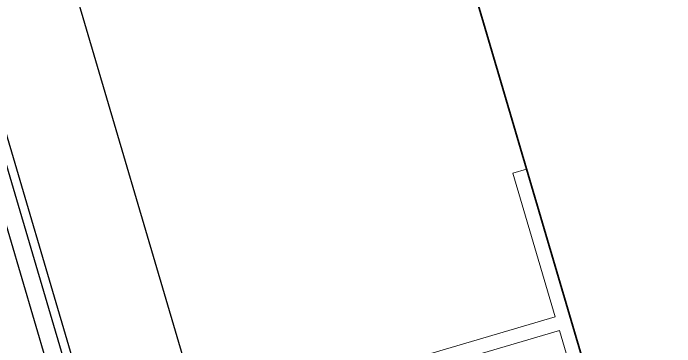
# Model space of a CAD drawing. Header units: millimetres. Extents: x 62878 to 70819, y -67946 to -61850.
# Drawn here: x 64274.39 to 64297.57, y -65954.77 to -65943.09 of the extents above; entities that cross this region are included whole.
import ezdxf

# ---------------------------------------------------------------- set-up
doc = ezdxf.new("R2010")
doc.units = ezdxf.units.MM
for name, color, linetype, lineweight in [('Dog_dos_yeni', 63, 'Continuous', 5), ('DOGRAMA', 171, 'Continuous', 0), ('DUVAR-GAZBETON', 84, 'Continuous', 35)]:
    doc.layers.add(name, color=color, linetype=linetype, lineweight=lineweight)

msp = doc.modelspace()

# ---------------------------------------------------------------- linework, layer by layer
at = {"layer": 'Dog_dos_yeni'}
msp.add_lwpolyline([(64297.183, -65964.851), (64292.375, -65948.545), (64291.896, -65948.686), (64293.38, -65953.722), (64284.268, -65956.408), (64284.409, -65956.888), (64293.522, -65954.202), (64295.077, -65959.477), (64285.965, -65962.164), (64286.106, -65962.643), (64295.218, -65959.957), (64296.703, -65964.992), (64297.183, -65964.851)], close=True, dxfattribs=at)
at = {"layer": 'DOGRAMA', "lineweight": -2}
for p, q in [((64280.744, -65956.478), (64254.393, -65867.111)), ((64276.516, -65958.559), (64249.716, -65867.656)), ((64277.092, -65958.389), (64250.291, -65867.486)), ((64277.023, -65957.085), (64250.938, -65868.62))]:
    msp.add_line(p, q, dxfattribs=at)
at = {"layer": 'DUVAR-GAZBETON', "ltscale": 5}
msp.add_line((64145.514, -65450.485), (64605.205, -67009.475), dxfattribs=at)

doc.saveas('drawing.dxf')
